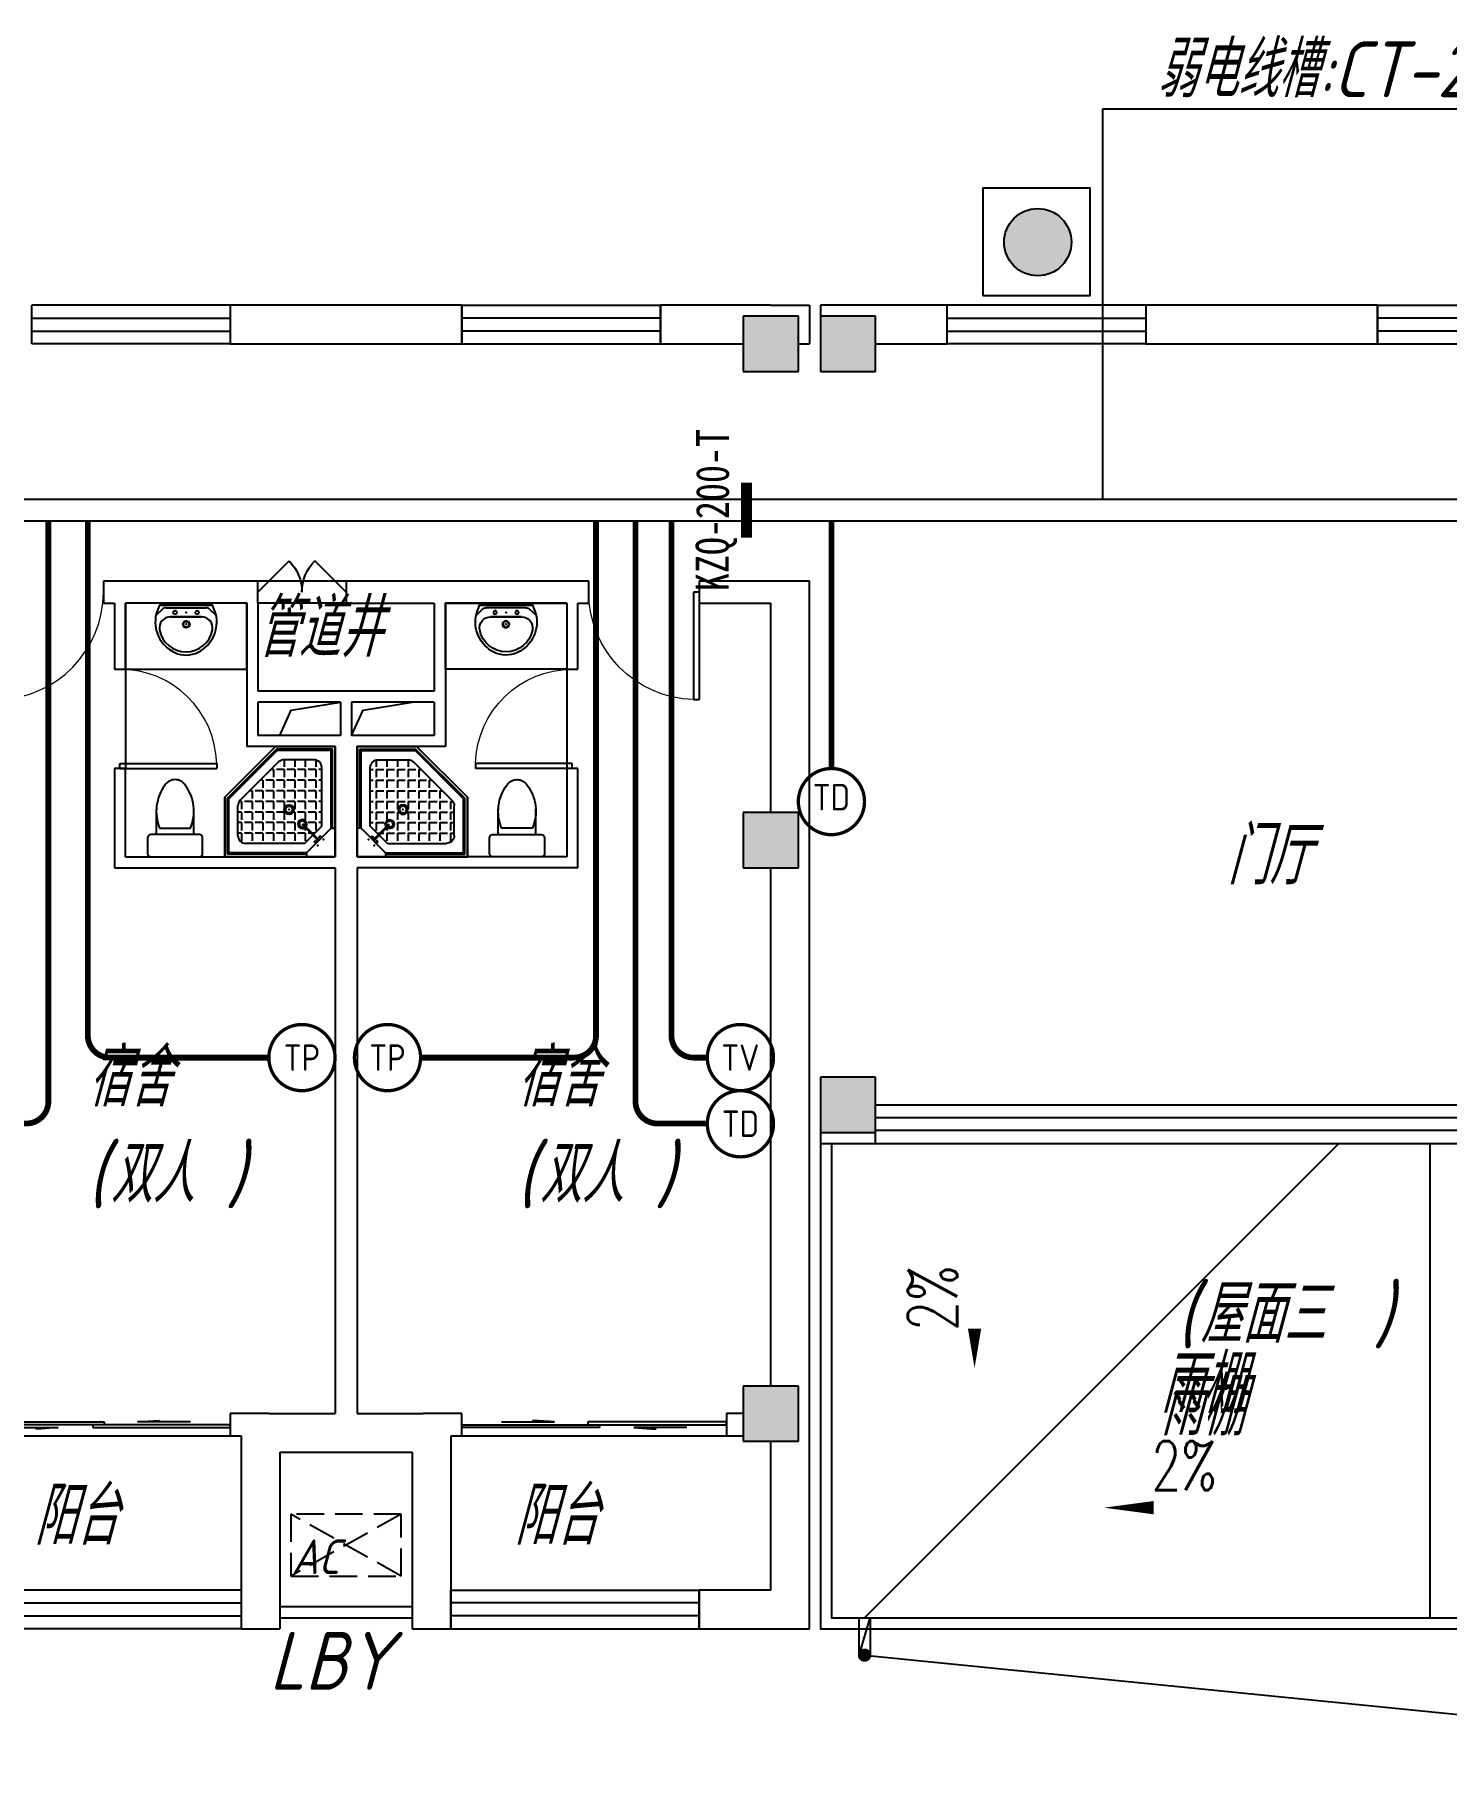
# Model space of a CAD drawing. Extents: x 0 to 2972856, y -1269770 to 0.
# Drawn here: x 2716331 to 2729132, y -1093333 to -1077700 of the extents above; entities that cross this region are included whole.
import ezdxf
from ezdxf.enums import TextEntityAlignment as Align

# ---------------------------------------------------------------- set-up
doc = ezdxf.new("R2010")
doc.units = 0
doc.header["$LTSCALE"] = 1000
doc.header["$PDSIZE"] = 50
doc.linetypes.add('DASH', pattern=[0.35, 0.25, -0.1])
for name, color, linetype in [('1-建筑底图', 8, 'Continuous'), ('CABLETRAY_DIM', 3, 'Continuous'), ('CABLETRAY_PDS', 4, 'Continuous'), ('EQUIP-通讯', 3, 'Continuous'), ('PUB_TEXT', 7, 'Continuous'), ('WIRE-综合布线', 4, 'Continuous'), ('抗震支吊架', 2, 'Continuous'), ('洁具', 251, 'Continuous'), ('空调外机', 251, 'Continuous'), ('防火分区', 255, 'Continuous')]:
    doc.layers.add(name, color=color, linetype=linetype)
doc.styles.add('_TCH_DIM', font='SIMPLEX', dxfattribs={"bigfont": 'GBCBIG'})
doc.styles.add('_TEL_ATTDEF', font='GBENOR', dxfattribs={"width": 0.8, "height": 3, "bigfont": 'GBCBIG'})
doc.styles.add('_TEL_DIM', font='SIMPLEX', dxfattribs={"width": 0.8, "height": 3.5, "bigfont": 'HZTXT'})
doc.styles.add('kzcad', font='', dxfattribs={"width": 0.8})
doc.styles.get("Standard").update_dxf_attribs({"font": 'gbeitc.shx', "bigfont": 'gbcbig.shx'})
doc.styles.get('kzcad').set_extended_font_data('SimSun')
doc.linetypes.add('JIEDI', pattern='A,1.25,-0.25,0.25,-0.25,0.625,["/",Standard,S=0.6,R=0,X=0,Y=-0.3],0.625,-0.25,0.25,-0.25', length=4)

# ---------------------------------------------------------------- blocks, each defined once
blk = doc.blocks.new('$equip$00003204')
at = {"const_width": 0.05}
blk.add_lwpolyline([(0, 0.5, -1), (0, -0.5, -1), (0, 0.5, 0.02188399138537169)], format="xyb", dxfattribs=at)
blk.add_circle((0, 0), 0.5)
for p in [(0, 0.5), (-0.5, 0), (0.5, 0), (0, -0.5)]:
    blk.add_point(p)
at = {"color": 7, "style": '_TEL_ATTDEF'}
blk.add_attdef('$TEXT$', text='', height=0.4, dxfattribs=at).set_placement((0, 0), align=Align.MIDDLE_CENTER)
at = {"color": 7, "style": '_TEL_DIM', "flags": 1}
for tag in ['REMARK', 'A']:
    blk.add_attdef(tag, text='', height=2e-05, dxfattribs=at).set_placement((0, 0), align=Align.MIDDLE_CENTER)
blk = doc.blocks.new('$equip$00003208')
at = {"const_width": 0.05}
blk.add_lwpolyline([(0, 0.5, -1), (0, -0.5, -1), (0, 0.5, 0.02188399138537169)], format="xyb", dxfattribs=at)
blk.add_circle((0, 0), 0.5)
for p in [(0, 0.5), (-0.5, 0), (0.5, 0), (0, -0.5)]:
    blk.add_point(p)
at = {"color": 7, "style": '_TEL_ATTDEF'}
blk.add_attdef('$TEXT$', text='', height=0.4, dxfattribs=at).set_placement((-7.275957614183426e-12, 0), align=Align.MIDDLE_CENTER)
at = {"color": 7, "style": '_TEL_DIM', "flags": 1}
for tag in ['REMARK', 'A']:
    blk.add_attdef(tag, text='', height=2e-05, dxfattribs=at).set_placement((0, 0), align=Align.MIDDLE_CENTER)
blk = doc.blocks.new('$equip$00003209')
at = {"const_width": 0.05}
blk.add_lwpolyline([(0, 0.5, -1), (0, -0.5, -1), (0, 0.5, 0.02188399138537169)], format="xyb", dxfattribs=at)
blk.add_circle((0, 0), 0.5)
for p in [(0, 0.5), (-0.5, 0), (0.5, 0), (0, -0.5)]:
    blk.add_point(p)
at = {"color": 7, "style": '_TEL_ATTDEF'}
blk.add_attdef('$TEXT$', text='', height=0.4, dxfattribs=at).set_placement((0, 0), align=Align.MIDDLE_CENTER)
at = {"color": 7, "style": '_TEL_DIM', "flags": 1}
for tag in ['REMARK', 'A']:
    blk.add_attdef(tag, text='', height=2e-05, dxfattribs=at).set_placement((0, 0), align=Align.MIDDLE_CENTER)
blk = doc.blocks.new('A$C2CDD3BEF')
at = {"layer": '防火分区'}
h = blk.add_hatch(color=6, dxfattribs=at)
h.dxf.hatch_style = 1
edge = h.paths.add_edge_path()
edge.add_arc((460.1206844476983, 446.4438558759866), 282.1863435544074, 0, 360)
at = {"layer": '防火分区', "color": 6}
blk.add_lwpolyline([(-0.002592452801764011, -0.004028869676403701), (899.9974075471982, -0.004028869676403701), (899.9974075471982, 899.9959711303236), (-0.002592452801764011, 899.9959711303236)], close=True, dxfattribs=at)
blk.add_circle((460.1206844476983, 446.4438558759866), 282.1863435544074, dxfattribs=at)
blk = doc.blocks.new('1F平面-CAD导入_dwg_Drawing4_t3_dwg_$plan$00001613-474159-1F-927810-1F')
at = {"layer": '洁具'}
for p, q in [((-200, 169.7498989044689), (-430.3977986313403, 169.7498989044689)), ((-30, 250), (-170, 250)), ((-260.3977986313403, -139.7498989044689), (-260.3977986313403, 139.7498989044689)), ((-200, -169.7498989044689), (-200, -220)), ((-170, -250), (-30, -250))]:
    blk.add_line(p, q, dxfattribs=at)
for points in [[(-200, 220), (-200, 169.7498989044689), (-200, -169.7498989044689), (-430.3977986313403, -169.7498989044689)], [(0, -220), (0, 220)]]:
    blk.add_lwpolyline(points, dxfattribs=at)
for centre, radius, start, end in [((-412.8433152032085, -227.3882324695587), 397.5299272150928, 67.4504753387251, 126.63814488807), ((-170, 220), 30.000000000029, 90, 180), ((-30, 220), 29.99999999997097, 0, 90), ((-589.5585712348111, 0), 109.7823411183084, 123.4508578140058, 236.5491421859942), ((-412.8433152032085, 227.3882324695587), 397.5299272150999, 233.3618551119301, 292.5495246612749), ((-170, -220), 30.00000000002914, 180, 270), ((-30, -220), 29.99999999999999, 270, 0)]:
    blk.add_arc(centre, radius, start, end, dxfattribs=at)
blk = doc.blocks.new('$lvtry$00000169')
at = {"color": 0}
for p, q in [((258.943725152305, -36), (258.943725152305, 0)), ((258.943725152305, -36), (36, -258.943725152305)), ((276.0808101421535, -120), (120, -276.0808101421535)), ((143.9299559836727, -151.0137691686323), (290.680891972941, -298.0767691774454)), ((151.0010237955357, -143.9427013567692), (297.7519597848077, -291.0057013655787)), ((258.943725152305, -24), (976, -24)), ((258.943725152305, -36), (964, -36)), ((269.6110603107809, -212.6678077858815), (269.6110603107809, -142.6678077858815)), ((276.0808101421535, -120), (808, -120)), ((365.8610603107809, -212.6678077858815), (365.8610603107809, -142.6678077858815)), ((462.1110603107809, -212.6678077858815), (462.1110603107809, -142.6678077858815)), ((558.3610603107809, -212.6678077858815), (558.3610603107809, -142.6678077858815)), ((654.6110603107809, -212.6678077858815), (654.6110603107809, -142.6678077858815)), ((750.8610603107809, -212.6678077858815), (750.8610603107809, -142.6678077858815)), ((847.1110603107809, -212.6678077858815), (847.1110603107809, -142.6678077858815)), ((964, -36), (976, -24)), ((964, -36), (964, -525.0883117545782)), ((976, -24), (976, -530.0588745030545)), ((36, -258.943725152305), (0, -258.943725152305)), ((24, -258.943725152305), (24, -976)), ((36, -258.943725152305), (36, -964)), ((120, -276.0808101421535), (120, -808)), ((120, -308.9178077858815), (147.1110603107809, -308.9178077858815)), ((173.3610603107809, -308.9178077858815), (173.3610603107809, -238.9178077858815)), ((173.3610603107809, -308.9178077858815), (243.3610603107809, -308.9178077858815)), ((183.413002356272, -212.6678077858815), (205.4531662680893, -212.6678077858815)), ((219.5802972622187, -212.6678077858815), (243.3610603107809, -212.6678077858815)), ((269.6110603107809, -212.6678077858815), (339.6110603107809, -212.6678077858815)), ((269.6110603107809, -262.8049606227796), (269.6110603107809, -238.9178077858815)), ((334.3109666164455, -308.9178077858815), (339.6110603107809, -308.9178077858815)), ((365.8610603107809, -212.6678077858815), (435.8610603107809, -212.6678077858815)), ((365.8610603107809, -308.9178077858815), (365.8610603107809, -238.9178077858815)), ((365.8610603107809, -308.9178077858815), (435.8610603107809, -308.9178077858815)), ((462.1110603107809, -212.6678077858815), (532.1110603107809, -212.6678077858815)), ((462.1110603107809, -308.9178077858815), (462.1110603107809, -238.9178077858815)), ((462.1110603107809, -308.9178077858815), (532.1110603107809, -308.9178077858815)), ((558.3610603107809, -212.6678077858815), (628.3610603107809, -212.6678077858815)), ((558.3610603107809, -308.9178077858815), (558.3610603107809, -238.9178077858815)), ((558.3610603107809, -308.9178077858815), (628.3610603107809, -308.9178077858815)), ((654.6110603107809, -212.6678077858815), (724.6110603107809, -212.6678077858815)), ((654.6110603107809, -308.9178077858815), (654.6110603107809, -238.9178077858815)), ((654.6110603107809, -308.9178077858815), (724.6110603107809, -308.9178077858815)), ((750.8610603107809, -212.6678077858815), (820.8610603107809, -212.6678077858815)), ((750.8610603107809, -308.9178077858815), (750.8610603107809, -238.9178077858815)), ((750.8610603107809, -308.9178077858815), (820.8610603107809, -308.9178077858815)), ((847.1110603107809, -212.6678077858815), (880, -212.6678077858815)), ((847.1110603107809, -308.9178077858815), (847.1110603107809, -238.9178077858815)), ((847.1110603107809, -308.9178077858815), (880, -308.9178077858815)), ((880, -192), (880, -460.4709960243781)), ((120, -405.1678077858815), (147.1110603107809, -405.1678077858815)), ((173.3610603107809, -405.1678077858815), (173.3610603107809, -335.1678077858815)), ((173.3610603107809, -405.1678077858815), (243.3610603107809, -405.1678077858815)), ((173.3610603107809, -501.4178077858815), (173.3610603107809, -431.4178077858815)), ((269.6110603107809, -405.1678077858815), (269.6110603107809, -335.1678077858815)), ((269.6110603107809, -405.1678077858815), (339.6110603107809, -405.1678077858815)), ((269.6110603107809, -501.4178077858815), (269.6110603107809, -431.4178077858815)), ((365.8610603107809, -405.1678077858815), (365.8610603107809, -335.1678077858815)), ((365.8610603107809, -405.1678077858815), (378.5531732380041, -405.1678077858815)), ((365.8610603107809, -501.4178077858815), (365.8610603107809, -431.4178077858815)), ((462.1110603107809, -405.1678077858815), (462.1110603107809, -335.1678077858815)), ((462.1110603107809, -405.1678077858815), (532.1110603107809, -405.1678077858815)), ((462.1110603107809, -501.4178077858815), (462.1110603107809, -431.4178077858815)), ((558.3610603107809, -405.1678077858815), (558.3610603107809, -335.1678077858815)), ((558.3610603107809, -405.1678077858815), (628.3610603107809, -405.1678077858815)), ((558.3610603107809, -501.4178077858815), (558.3610603107809, -431.4178077858815)), ((654.6110603107809, -405.1678077858815), (654.6110603107809, -335.1678077858815)), ((654.6110603107809, -405.1678077858815), (724.6110603107809, -405.1678077858815)), ((654.6110603107809, -501.4178077858815), (654.6110603107809, -431.4178077858815)), ((750.8610603107809, -405.1678077858815), (750.8610603107809, -335.1678077858815)), ((750.8610603107809, -405.1678077858815), (820.8610603107809, -405.1678077858815)), ((750.8610603107809, -501.4178077858815), (750.8610603107809, -431.4178077858815)), ((847.1110603107809, -405.1678077858815), (847.1110603107809, -335.1678077858815)), ((847.1110603107809, -405.1678077858815), (880, -405.1678077858815)), ((847.1110603107809, -501.4178077858815), (847.1110603107809, -431.4178077858815)), ((120, -501.4178077858815), (147.1110603107809, -501.4178077858815)), ((120, -597.6678077858815), (147.1110603107809, -597.6678077858815)), ((173.3610603107809, -501.4178077858815), (243.3610603107809, -501.4178077858815)), ((173.3610603107809, -597.6678077858815), (173.3610603107809, -527.6678077858815)), ((173.3610603107809, -597.6678077858815), (243.3610603107809, -597.6678077858815)), ((173.3610603107809, -693.9178077858815), (173.3610603107809, -623.9178077858815)), ((269.6110603107809, -501.4178077858815), (339.6110603107809, -501.4178077858815)), ((269.6110603107809, -597.6678077858815), (269.6110603107809, -527.6678077858815)), ((269.6110603107809, -597.6678077858815), (339.6110603107809, -597.6678077858815)), ((269.6110603107809, -693.9178077858815), (269.6110603107809, -623.9178077858815)), ((365.8610603107809, -501.4178077858815), (435.8610603107809, -501.4178077858815)), ((365.8610603107809, -597.6678077858815), (365.8610603107809, -527.6678077858815)), ((365.8610603107809, -597.6678077858815), (435.8610603107809, -597.6678077858815)), ((365.8610603107809, -693.9178077858815), (365.8610603107809, -623.9178077858815)), ((462.1110603107809, -501.4178077858815), (532.1110603107809, -501.4178077858815)), ((462.1110603107809, -597.6678077858815), (462.1110603107809, -527.6678077858815)), ((462.1110603107809, -597.6678077858815), (532.1110603107809, -597.6678077858815)), ((462.1110603107809, -693.9178077858815), (462.1110603107809, -623.9178077858815)), ((858.9116882454255, -511.3826842698036), (511.3826842698036, -858.9116882454255)), ((964, -525.0883117545782), (525.08831175456, -964)), ((976, -530.0588745030545), (530.05887450304, -976)), ((558.3610603107809, -501.4178077858815), (628.3610603107809, -501.4178077858815)), ((558.3610603107809, -597.6678077858815), (558.3610603107809, -527.6678077858815)), ((558.3610603107809, -597.6678077858815), (628.3610603107809, -597.6678077858815)), ((558.3610603107809, -693.9178077858815), (558.3610603107809, -623.9178077858815)), ((654.6110603107809, -501.4178077858815), (724.6110603107809, -501.4178077858815)), ((654.6110603107809, -597.6678077858815), (654.6110603107809, -527.6678077858815)), ((654.6110603107809, -597.6678077858815), (724.6110603107809, -597.6678077858815)), ((654.6110603107809, -693.9178077858815), (654.6110603107809, -623.9178077858815)), ((750.8610603107809, -501.4178077858815), (820.8610603107809, -501.4178077858815)), ((750.8610603107809, -597.6678077858815), (750.8610603107809, -527.6678077858815)), ((750.8610603107809, -597.6678077858815), (772.6265647293476, -597.6678077858815)), ((847.1110603107809, -501.4178077858815), (867.2229567529939, -501.4178077858815)), ((964, -525.0883117545782), (976, -530.0588745030545)), ((120, -693.9178077858815), (147.1110603107809, -693.9178077858815)), ((173.3610603107809, -693.9178077858815), (243.3610603107809, -693.9178077858815)), ((173.3610603107809, -790.1678077858815), (173.3610603107809, -720.1678077858815)), ((269.6110603107809, -693.9178077858815), (339.6110603107809, -693.9178077858815)), ((269.6110603107809, -790.1678077858815), (269.6110603107809, -720.1678077858815)), ((365.8610603107809, -693.9178077858815), (435.8610603107809, -693.9178077858815)), ((365.8610603107809, -790.1678077858815), (365.8610603107809, -720.1678077858815)), ((462.1110603107809, -693.9178077858815), (532.1110603107809, -693.9178077858815)), ((462.1110603107809, -790.1678077858815), (462.1110603107809, -720.1678077858815)), ((558.3610603107809, -693.9178077858815), (628.3610603107809, -693.9178077858815)), ((558.3610603107809, -790.1678077858815), (558.3610603107809, -720.1678077858815)), ((654.6110603107809, -693.9178077858815), (676.3765647293476, -693.9178077858815)), ((120, -790.1678077858815), (147.1110603107809, -790.1678077858815)), ((173.3610603107809, -790.1678077858815), (243.3610603107809, -790.1678077858815)), ((173.3610603107809, -877.5455960306717), (173.3610603107809, -816.4178077858815)), ((192, -880), (460.4709960243781, -880)), ((269.6110603107809, -790.1678077858815), (339.6110603107809, -790.1678077858815)), ((269.6110603107809, -880), (269.6110603107809, -816.4178077858815)), ((365.8610603107809, -790.1678077858815), (435.8610603107809, -790.1678077858815)), ((365.8610603107809, -880), (365.8610603107809, -816.4178077858815)), ((462.1110603107809, -790.1678077858815), (532.1110603107809, -790.1678077858815)), ((462.1110603107809, -879.9813183342485), (462.1110603107809, -816.4178077858815)), ((558.3610603107809, -790.1678077858815), (580.1265647293476, -790.1678077858815)), ((36, -964), (24, -976)), ((24, -976), (530.05887450304, -976)), ((36, -964), (525.08831175456, -964)), ((525.08831175456, -964), (530.05887450304, -976))]:
    blk.add_line(p, q, dxfattribs=at)
blk.add_lwpolyline([(0, 0), (0, -1000), (540, -1000), (1000, -540), (1000, 0)], close=True)
for points in [[(0, 0), (0, -1000)], [(0, 0), (1000, 0)], [(1000, 0), (1000, -540)], [(189.6529500909164, -136.0684456004565), (177.8579725960262, -147.8634230953467), (162.4691373264941, -132.4745878258145), (174.2641148213843, -120.6796103309207)], [(136.0684456004528, -189.6529500909201), (147.8634230953467, -177.8579725960262), (132.4745878258109, -162.4691373264941), (120.6796103309207, -174.2641148213843)], [(1000, -540), (540, -1000)], [(0, -1000), (540, -1000)]]:
    blk.add_lwpolyline(points, close=True, dxfattribs=at)
for radius in [43.84951374613301, 31.11306180256101]:
    blk.add_circle((416.244660796714, -427.5761013707088), radius, dxfattribs=at)
for centre, radius, start, end in [((808, -192), 72, 0, 90), ((295.9570430355234, -295.7264370925695), 40.55903986559133, 142.5829574405485, 128.4197397777519), ((295.9570430355234, -295.7264370925695), 28.55903986559133, 145.828006644134, 125.6598561436624), ((808, -460.4709960243781), 72, 315.0000000001474, 0), ((192, -808), 72, 180, 270), ((460.4709960243781, -808), 72, 270, 315.0000000001474)]:
    blk.add_arc(centre, radius, start, end, dxfattribs=at)
for p in [(103.2280733190128, -155.7691361928592, -1e-08), (156.0885364131245, -102.2317787812353, -1e-08), (415.8463379825407, -428.052736976184, -1e-08)]:
    blk.add_point(p, dxfattribs=at)
blk = doc.blocks.new('$lvtry$00000178')
at = {"color": 0}
for p, q in [((-238.3985590309458, 0), (238.3985590309458, 0)), ((-214.0595566216216, -36.07509627408581), (-272.1098716864217, -90.5516767674635)), ((-179.8443164544587, -22.534900720937), (180.1220736160903, -22.534900720937)), ((-141.6736869734596, -105.2484920095885), (140.2220974061056, -105.2484920095885)), ((140.2220974061056, -105.2484920095885), (-141.6736869734596, -105.2484920095885)), ((215.7474373597797, -37.45166457987943), (268.2971053142901, -90.81336211434063))]:
    blk.add_line(p, q, dxfattribs=at)
blk.add_lwpolyline([(-103.6050409636591, -429.6879128499641, 0.2246982691866223), (110.4031761456354, -425.4480832598856, 0.3480458834200146), (268.9059223142503, -78.53824303664624), (239.4540811754996, 0), (-241.2849082408356, 0), (-270.7367493795609, -78.53824303661713, 0.3568438061518303)], format="xyb", close=True, dxfattribs=at)
for centre, radius in [((-100, -65), 16.33989834185803), ((1.439075864182087, -172.4645476755322), 31.60961419936899), ((100, -65), 16.33989834185803)]:
    blk.add_circle(centre, radius, dxfattribs=at)
at = {"color": 0, "lineweight": 13}
blk.add_circle((1.439075864182087, -172.4645476755322), 22.97515901426823, dxfattribs=at)
at = {"color": 0}
for centre, radius, start, end in [((-141.6736869734596, -205.2484920095885), 100, 90, 190.560233084289), ((-179.8443164544587, -72.534900720937), 50, 90, 133.180958371849), ((140.2220974061056, -205.2484920095885), 100, 349.439766915711, 90), ((180.1220736160903, -72.534900720937), 50, 44.56071800279102, 90), ((-0.7257947836769745, -178.9720508367973), 243.3762869984034, 190.560233084289, 349.439766915711)]:
    blk.add_arc(centre, radius, start, end, dxfattribs=at)
for p in [(0, -65), (1.439075864182087, -172.4645476755322)]:
    blk.add_point(p, dxfattribs=at)
blk = doc.blocks.new('A$C70365C93')
at = {"layer": '洁具'}
blk.add_lwpolyline([(-1899.999999997206, 2299.999999994994), (-1899.999999997206, 1699.999999994994), (-800.0000000055879, 1699.999999984779), (-800.0000000055879, 2299.999999994994)], close=True, dxfattribs=at)
blk.add_blockref('$lvtry$00000178', (-1350.000000001397, 2280.000000000058), dxfattribs=at)
at = {"layer": '洁具', "rotation": 180}
blk.add_blockref('$lvtry$00000169', (0, 0), dxfattribs=at)
at = {"layer": '洁具', "extrusion": (0, 0, -1), "xscale": -1, "zscale": -1, "rotation": 90}
blk.add_blockref('1F平面-CAD导入_dwg_Drawing4_t3_dwg_$plan$00001613-474159-1F-927810-1F', (1449.999999997439, 1.775333657860756e-09), dxfattribs=at)
blk = doc.blocks.new('A$Cf5a72a1b')
at = {"layer": '空调外机', "linetype": 'DASH'}
for p, q in [((999.9996109353378, 562.501242811617), (-0.0003890646621584892, 0.001242811616975814)), ((999.9996109353378, 0.001242811616975814), (-0.0003890646621584892, 562.501242811617))]:
    blk.add_line(p, q, dxfattribs=at)
blk.add_lwpolyline([(999.9996109353378, 562.501242811617), (-0.0003890646621584892, 562.501242811617), (-0.0003890646621584892, 0.001242811616975814), (999.9996109353378, 0.001242811616975814)], close=True, dxfattribs=at)
at = {"layer": 'PUB_TEXT'}
blk.add_text('AC', height=315, dxfattribs=at).set_placement((4.876693670870736, 18.24616538471309))
blk = doc.blocks.new('$WINLIB2D$00000001')
at = {"color": 0}
for points in [[(-0.4999999999999964, 0.5000000000000142), (-0.4999999999999964, -0.4999999999999858)], [(-0.4999999999999964, 0.5000000000000142), (0.5000000000000036, 0.5000000000000142)], [(0.5000000000000036, -0.4999999999999858), (0.5000000000000036, 0.5000000000000142)], [(0.5000000000000036, 0.1666666666666714), (-0.4999999999999964, 0.1666666666666714)], [(0.5000000000000036, -0.1666666666666572), (-0.4999999999999964, -0.1666666666666572)], [(-0.4999999999999964, -0.4999999999999858), (0.5000000000000036, -0.4999999999999858)]]:
    blk.add_lwpolyline(points, dxfattribs=at)
blk = doc.blocks.new('$DorLib2D$00000131')
at = {"color": 0, "linetype": 'Continuous'}
for p, q in [((0.1499999999996362, 0.125), (0.231949047280068, 0.1972603196398666)), ((0.231949047280068, 0.1972603196398666), (0.231949047280068, 0.125)), ((-0.5, 0.125), (-0.5, 0)), ((0.01924398772280256, 0.125), (-0.5, 0.125)), ((0.01924398772280256, 0), (0.01924398772280256, 0.125)), ((0.3500000000003638, 0.125), (0.1499999999996362, 0.125)), ((-0.5, 0), (0.01924398772280256, 0)), ((-0.02399022376448556, 0), (0.5, 0)), ((-0.02399022376448556, -0.125), (-0.02399022376448556, 0)), ((0.5, 0), (0.5, -0.125)), ((-0.3500000000003638, -0.125), (-0.1499999999996362, -0.125)), ((-0.231949047280068, -0.1972603196398666), (-0.231949047280068, -0.125)), ((-0.1499999999996362, -0.125), (-0.231949047280068, -0.1972603196398666)), ((0.5, -0.125), (-0.02399022376448556, -0.125))]:
    blk.add_line(p, q, dxfattribs=at)
blk = doc.blocks.new('$DorLib2D$00000116')
at = {"color": 0}
for p, q in [((-0.4999999999999929, 7.105427357601002e-15), (-0.146446609406766, 0.353553390593234)), ((0.5000000000000071, 7.105427357601002e-15), (0.1464466094067731, 0.353553390593234))]:
    blk.add_line(p, q, dxfattribs=at)
for centre, radius, start, end in [((-0.4999999999984652, 4.831690603168681e-13), 0.4999999999984674, 0, 45), ((0.4999999999977511, 9.059419880941277e-13), 0.4999999999976598, 135, 180)]:
    blk.add_arc(centre, radius, start, end, dxfattribs=at)
blk = doc.blocks.new('$DorLib2D$00000001')
for p, q in [((0.45, 0.9750000000000001), (0.5000000000000002, 0.9750000000000001)), ((0.45, 0), (0.45, 0.9750000000000001)), ((0.5, 0), (0.5, 0.9750000000000001)), ((0.5, 0), (0.45, 0))]:
    blk.add_line(p, q)
at = {"lineweight": 13}
blk.add_arc((0.475, 0), 0.975, 91.4692835813538, 180, dxfattribs=at)
blk = doc.blocks.new('1-二层建筑底图')
at = {"layer": '1-建筑底图'}
for points in [[(47300, 9200.000000000116), (47800, 9200.000000000116), (47800, 9700.000000000116), (47300, 9700.000000000116)], [(47999.99999999814, 9200.000000000116), (48499.99999999814, 9200.000000000116), (48499.99999999814, 9700.000000000116), (47999.99999999814, 9700.000000000116)], [(47300, 4700.000000004889), (47800, 4700.000000004889), (47800, 5200.000000004889), (47300, 5200.000000004889)], [(47999.99999999814, 2300.000000005472), (48499.99999999814, 2300.000000005472), (48499.99999999814, 2800.000000005472), (47999.99999999814, 2800.000000005472)], [(47300, -500), (47800, -500), (47800, 0), (47300, 0)]]:
    blk.add_hatch(color=256, dxfattribs=at).paths.add_polyline_path(points)
for p, q in [((44750.00000000652, 9799.999999994412), (42649.99999998463, 9799.999999994412)), ((42649.99999998463, 9799.999999994412), (42649.99999998463, 9449.999999990454)), ((44750.00000000652, 9449.999999990454), (44750.00000000652, 9799.999999994412)), ((47550, 9799.999999991851), (46550.00000000652, 9799.999999994412)), ((46550.00000000652, 9799.999999994412), (46550.00000000652, 9449.999999990454)), ((47800, 9700.000000000116), (47300, 9700.000000000116)), ((47300, 9700.000000000116), (47300, 9200.000000000116)), ((47550, 9799.999999991851), (47899.99999999814, 9799.999999991851)), ((47800, 9200.000000000116), (47800, 9700.000000000116)), ((47899.99999999814, 9799.999999991851), (47899.99999999814, 9449.999999991851)), ((49149.99999998463, 9799.999999990687), (47999.99999999814, 9799.999999991851)), ((47999.99999999814, 9799.999999991851), (48000.00000002841, 9699.999999999069)), ((48499.99999999814, 9700.000000000116), (47999.99999999814, 9700.000000000116)), ((47999.99999999814, 9700.000000000116), (47999.99999999814, 9200.000000000116)), ((48499.99999999814, 9200.000000000116), (48499.99999999814, 9700.000000000116)), ((49149.99999998463, 9449.999999990687), (49149.99999998463, 9799.999999990687)), ((53049.99999996321, 9799.999999990687), (50949.99999998463, 9799.999999990687)), ((50949.99999998463, 9799.999999990687), (50949.99999998463, 9449.999999990687)), ((53049.99999996321, 9449.999999990687), (53049.99999996321, 9799.999999990687)), ((42649.99999998463, 9449.999999990454), (44750.00000000652, 9449.999999990454)), ((46550.00000000652, 9449.999999990454), (47300.00000005448, 9449.999999981723)), ((47800.00000005448, 9449.99999995483), (47899.99999999814, 9449.999999991851)), ((48499.99999999348, 9449.999999997555), (49149.99999998463, 9449.999999990687)), ((50949.99999998463, 9449.999999990687), (53049.99999996321, 9449.999999990687)), ((47300, 9200.000000000116), (47800, 9200.000000000116)), ((47999.99999999814, 9200.000000000116), (48499.99999999814, 9200.000000000116)), ((41600.00000001164, 7300), (41500.00000000093, 7299.999999991385)), ((41500.00000000093, 7299.999999991385), (41500.00000000093, 7100.000000006752)), ((42800.00000002515, 7300.000000008382), (41600.00000002515, 7300.000000019558)), ((42899.99999998743, 7300.00000000163), (42800.00000002515, 7300.000000008382)), ((43699.99999998277, 7300), (42899.99999998277, 7300.000000007451)), ((42900.00000000186, 7100.00000000163), (42899.99999998743, 7300.00000000163)), ((44600.00000002515, 7299.999999991618), (43699.99999998743, 7299.999999994179)), ((43699.99999998743, 7299.999999994179), (43699.99999998556, 7099.999999990338)), ((45800.00000001397, 7299.999999980442), (44600.00000002515, 7299.999999991618)), ((45899.99999996321, 7300.000000004889), (45800.00000000047, 7299.999999999884)), ((45899.99999996321, 7099.999999996042), (45899.99999996321, 7300.000000004889)), ((47900.00000000326, 7300.000000001164), (46900.0000000014, 7300.000000005588)), ((46900.0000000014, 7300.000000005588), (46900.0000000014, 7099.999999996042)), ((47900.00000000047, 4950.000000000931), (47900.00000000326, 7300.000000001164)), ((41500.00000000093, 7100.000000006752), (41600.00000002002, 7100.000000008731)), ((41600.00000002002, 7100.000000008731), (41600.0000000163, 6499.999999954482)), ((42800.00000000326, 7100.000000019558), (41700.00000001956, 7100.000000029802)), ((41700.00000000885, 6499.99999995355), (41700.00000001956, 7100.000000029802)), ((42800.00000000326, 7100.000000019558), (42800.00000001537, 6300.000000008382)), ((43699.99999998091, 7100), (42899.99999998091, 7100.000000007451)), ((42900.00000000186, 7100.00000000163), (42899.99999999395, 6300.000000030268)), ((43699.99999998556, 7099.999999990338), (44500.00000001909, 7099.999999986729)), ((44500.00000001909, 7099.999999986729), (44500.00000001164, 6299.999999992084)), ((45700.00000000466, 7099.999999989988), (44600.00000005215, 7100.000000000233)), ((44600.00000005215, 7100.000000000233), (44600.00000001537, 6299.999999991618)), ((45700.00000000466, 7099.999999989988), (45699.99999999907, 6499.999999992549)), ((45800.00000000512, 6499.999999991618), (45800.00000000419, 7100.000000001164)), ((45800.00000000419, 7100.000000001164), (45899.99999996321, 7099.999999996042)), ((46900.0000000014, 7099.999999996042), (47550.00000000326, 7100.000000001164)), ((47550.0000000014, 5200.00000006007), (47550.00000000326, 7100.000000001164)), ((41600.0000000163, 6499.999999954482), (41700.00000000885, 6499.99999995355)), ((41700.0000000177, 6500.000000011642), (41700.00000000931, 5600.000000011642)), ((45700.00000000652, 6499.999999974389), (45699.99999999814, 5599.999999974389)), ((45699.99999999907, 6499.999999992549), (45800.00000000512, 6499.999999991618)), ((42800.00000001537, 6300.000000008382), (42800.0000000447, 5800.000000002561)), ((43700.00000002561, 6300), (42899.99999999395, 6300.000000030268)), ((44500.00000001164, 6299.999999992084), (43700.00000002561, 6300)), ((44600.00000001537, 6299.999999991618), (44599.99999996834, 5799.999999985797)), ((43650.00000005774, 6200.000000024447), (42900.00000004796, 6200.000000031432)), ((42900.00000004796, 6200.000000031432), (42900.00000004517, 5900.00000000163)), ((43650.00000005774, 6200.000000024447), (43650.00000004796, 5899.999999994645)), ((44499.99999997159, 6199.999999991036), (43750.00000005728, 6199.999999997905)), ((43750.00000005728, 6199.999999997905), (43750.00000004796, 5899.999999993714)), ((44499.99999997159, 6199.999999991036), (44499.9999999688, 5899.999999986729)), ((43600.00000001956, 5799.999999995111), (42800.0000000447, 5800.000000002561)), ((43650.00000004796, 5899.999999994645), (42900.00000004517, 5900.00000000163)), ((43600.00000001956, 5799.999999995111), (43600.00000000978, 4800.000000004889)), ((44499.9999999688, 5899.999999986729), (43750.00000004796, 5899.999999993714)), ((43800.00000001816, 5799.999999993248), (43800.00000000885, 4800.000000003027)), ((44599.99999996834, 5799.999999985797), (43800.00000001816, 5799.999999993248)), ((41700, 5600.000000029802), (41600.00000000792, 5600.000000030734)), ((41600.00000000792, 5600.000000030734), (41599.99999999767, 4700.000000023516)), ((41699.99999999814, 4800.000000022585), (41700, 5600.000000029802)), ((45799.99999999674, 5599.999999991618), (45699.99999999022, 5599.999999992549)), ((45699.99999999022, 5599.999999992549), (45699.99999998324, 4799.999999985332)), ((45799.99999998184, 4699.9999999844), (45799.99999999674, 5599.999999991618)), ((47800, 5200.000000004889), (47300, 5200.000000004889)), ((47300, 5200.000000004889), (47300, 4700.000000004889)), ((47800, 4700.000000004889), (47800, 5200.000000004889)), ((47900, -399.9999999993015), (47900.00000000047, 4950.000000000931)), ((41599.99999999767, 4700.000000023516), (43600.00000000047, 4700.000000004889)), ((41699.99999999814, 4800.000000022585), (43600.00000000978, 4800.000000004889)), ((43600.00000000047, 4700.000000004889), (43600.00000000047, -250.0000000216532)), ((45699.99999998324, 4799.999999985332), (43800.00000000885, 4800.000000003027)), ((45799.99999998184, 4699.9999999844), (43800.00000000047, 4700.000000003027)), ((43800.00000000047, 4700.000000003027), (43800.00000000047, -249.9999999889405)), ((47300, 4700.000000004889), (47800, 4700.000000004889)), ((47549.9999999986, -9.313225746154785e-10), (47550.00000000233, 4699.999999999069)), ((48499.99999999814, 2800.000000005472), (47999.99999999814, 2800.000000005472)), ((47999.99999999814, 2800.000000005472), (47999.99999999814, 2300.000000005472)), ((48499.99999999814, 2300.000000005472), (48499.99999999814, 2800.000000005472)), ((48000.00000002841, 2299.999999999069), (47999.99999999814, 2199.999999999884)), ((47999.99999999814, 2300.000000005472), (48499.99999999814, 2300.000000005472)), ((47999.99999999814, 2199.999999999884), (48499.99999998463, 2199.999999999767)), ((52699.99999997905, 2199.999999999302), (48400.0000000922, -2099.99999988731)), ((48499.99999998463, 2199.999999999767), (48499.99999996228, 2299.999999999069)), ((47800, 0), (47300, 0)), ((47300, 0), (47300, -500)), ((47800, -500), (47800, 0)), ((43000.0000000014, -249.9999999993015), (42650.0000000014, -249.9999999988358)), ((42650.0000000014, -249.9999999988358), (42650.0000000014, -450.0000000019791)), ((43000.0000000014, -249.9999999993015), (43600.00000000047, -250.0000000216532)), ((43800.00000000047, -249.9999999889405), (44400.0000000014, -249.9999999993015)), ((44750.0000000014, -250.0000000019791), (44400.0000000014, -249.9999999993015)), ((44750.00000000093, -450.0000000032596), (44750.0000000014, -250.0000000019791)), ((47299.99999999348, -249.9999999859137), (47150.00000003912, -250.0000000051223)), ((47150.00000003912, -250.0000000051223), (47150.00000003958, -450.0000000032596)), ((40250.0000000014, -449.9999999993015), (42650.0000000014, -449.9999999993015)), ((42650.0000000014, -450.0000000019791), (42750.0000000014, -450.0000000008149)), ((42750.0000000014, -450.0000000008149), (42750.0000000014, -1849.999999996042)), ((44650.0000000014, -450.0000000034925), (44750.00000000093, -450.0000000032596)), ((44650.0000000014, -450.0000000034925), (44650.0000000014, -1850.000000003958)), ((44750.00000001071, -449.9999999993015), (47150.00000001071, -449.9999999993015)), ((47150.00000003958, -450.0000000032596), (47299.99999999348, -449.9999999841675)), ((47900.0000000014, -2199.999999994878), (47900.00000000047, -399.9999999993015)), ((43100.0000000014, -600.0000000221189), (43700.00000000047, -599.9999999993015)), ((43100.0000000014, -600.0000000221189), (43100.0000000014, -2199.999999995809)), ((43700.00000000047, -599.9999999993015), (44300.0000000014, -599.9999999883585)), ((44300.0000000014, -599.9999999883585), (44300.0000000014, -2199.999999994878)), ((47300, -500), (47800, -500)), ((47550.0000000014, -1850.000000003958), (47549.9999999986, -500.0000000009313)), ((42750.0000000014, -1849.999999996042), (42750.00000000698, -2199.999999990687)), ((44650.00000000652, -2199.99999999092), (44650.00000000652, -1850.000000003027)), ((47550.0000000014, -1850.000000003958), (46899.99999998463, -1850.000000003027)), ((46899.99999998463, -1850.000000003027), (46899.99999998463, -2199.99999999092)), ((42750.00000000698, -2199.999999990687), (43100.0000000014, -2199.999999995809)), ((44300.0000000014, -2199.999999994878), (44650.00000000652, -2199.99999999092)), ((46899.99999998463, -2199.99999999092), (47900.0000000014, -2199.999999994878)), ((48400.00677681388, -2439.999999820022), (57764.49806877878, -3376.990060711745))]:
    blk.add_line(p, q, dxfattribs=at)
for points in [[(43100.00000002561, 5900.000000007101), (43203.5664717732, 6130.250651383656), (43650.00000002002, 6199.999999988824)], [(43749.99999998137, 5900.000000021886), (43853.56647172896, 6130.250651398441), (44299.99999997532, 6200.000000003725)], [(47999.99999999953, 2199.999999999185), (48000.00000009174, -2199.99999988731), (58950.00000004796, -2199.999999882071)], [(48100.00000011688, 2199.999999998952), (48100.0000000922, -2099.99999988731), (58950.00000004796, -2099.999999882071)], [(53525.00000007031, 2199.999999999185), (53525.00000007031, -2099.999999884749)], [(43100.00000000279, -2000.000000002095), (44299.9999999837, -2000.000000002095)], [(43100.00000000326, -2100.000000002095), (44299.99999998417, -2100.000000002095)], [(48350.00677682413, -2440.00103266025), (48350.0018191901, -2200.001032711472), (48349.99975350918, -2100.00103273266), (48449.99975348776, -2099.998967051739), (48450.00677680271, -2439.998966979561), (48350.00677682413, -2440.00103266025), (48449.99975348776, -2099.998967051739)]]:
    blk.add_lwpolyline(points, dxfattribs=at)
for points in [[(49397.50848558312, 1500.924948105589, 0, 0, 0), (49397.50848558499, 69.82464301656, 0, 120, 0), (49397.50848558405, 519.82464301656, 0, 0, 0)], [(52000.92494808417, -1102.491514397436, 0, 0, 0), (50569.82464299491, -1102.491514394642, 0, 120, 0), (51019.82464299491, -1102.491514394642, 0, 0, 0)]]:
    blk.add_lwpolyline(points, format="xyseb", dxfattribs=at)
at = {"layer": '1-建筑底图', "const_width": 60}
blk.add_lwpolyline([(48370.1558318804, -2437.013181012822, 1), (48429.8577217469, -2442.986818627222, 1)], format="xyb", close=True, dxfattribs=at)
at = {"layer": '1-建筑底图'}
for name, p, xscale, yscale, zscale in [('A$C2CDD3BEF', (49473.33682927676, 9890.185569804511), 1.08, 1.08, 1.08), ('$WINLIB2D$00000001', (41749.99999998137, 9624.999999991851), -1800, 350, -1800), ('$WINLIB2D$00000001', (45649.99999998743, 9624.999999991851), 1800, 350, 1800), ('$WINLIB2D$00000001', (50049.99999997159, 9624.999999991851), -1800, 350, -1800), ('$WINLIB2D$00000001', (53949.99999997718, 9624.999999991851), 1800, 350, 1800), ('$DorLib2D$00000001', (46399.99999999767, 7199.999999999884), 1000, -1000, 1000), ('$WINLIB2D$00000001', (51975.00000002095, 2375), 6950.000000046799, -350, 6950.000000046799), ('$DorLib2D$00000131', (41450.0000000014, -349.9999999993015), -2400, -200, -2400), ('$DorLib2D$00000131', (45950.00000001071, -349.9999999993015), 2400, -200, 2400), ('$WINLIB2D$00000001', (41625.00000000419, -2024.999999999302), -2249.999999993481, 350, -2249.999999993481), ('$WINLIB2D$00000001', (45774.99999999721, -2024.999999999302), 2249.999999993481, 350, 2249.999999993481)]:
    blk.add_blockref(name, p, dxfattribs=dict(at, xscale=xscale, yscale=yscale, zscale=zscale))
for name, p, xscale, yscale, zscale, rotation in [('$DorLib2D$00000116', (43299.99999998184, 7200.000000003725), 800, -800, 200, 179.9999999994664), ('$DorLib2D$00000001', (41000.00000001444, 7200), -1000, -1000, -1000, 359.9999999999983), ('$DorLib2D$00000001', (41650.0000000135, 6050.000000012107), 900, 900, 900, 269.9999999994664), ('$DorLib2D$00000001', (45750.00000000233, 6049.999999973923), 900, -900, 900, 269.9999999994664)]:
    blk.add_blockref(name, p, dxfattribs=dict(at, xscale=xscale, yscale=yscale, zscale=zscale, rotation=rotation))
for name, p in [('A$C70365C93', (43600.00000001071, 4800.00000000163)), ('A$Cf5a72a1b', (43200.50408663508, -1723.52071920922))]:
    blk.add_blockref(name, p, dxfattribs=at)
at = {"layer": '1-建筑底图', "xscale": -1, "rotation": 359.9999999999999}
blk.add_blockref('A$C70365C93', (43799.99999999953, 4800.00000000163), dxfattribs=at)
at = {"layer": '1-建筑底图'}
for s, height, p in [('管道井', 524.9999999999993, (42885.26264435612, 6612.996317830286)), ('门厅', 525, (51683.43614383554, 4548.306772908429)), ('宿舍', 525, (41352.44608101016, 2536.19228119019)), ('宿舍', 525, (45242.40919652488, 2536.19228119019)), ('(', 525, (41352.44608101156, 1664.08846086124)), ('双人', 525, (41562.44608101156, 1664.08846086124)), (')', 525, (42612.44608101156, 1664.08846086124)), ('(', 525, (45242.40919652628, 1664.08846086124)), ('双人', 525, (45452.40919652628, 1664.08846086124)), (')', 525, (46502.40919652628, 1664.08846086124)), ('(', 525, (51228.22720564948, 393.5469752772478)), ('屋面三', 525, (51438.22720564948, 393.5469752772478)), (')', 525, (53013.22720564948, 393.5469752772478)), ('雨棚', 525, (51076.80006660754, -243.688038427732)), ('雨棚', 525, (51076.80006660754, -447.9875693602953)), ('阳台', 525, (40867.76171666244, -1438.062515147612)), ('阳台', 525, (45221.10079620453, -1438.062515147612)), ('LBY', 525, (43003.07467586128, -2753.317881943192))]:
    blk.add_text(s, height=height, dxfattribs=at).set_placement(p)
at = {"layer": '1-建筑底图', "color": 7, "style": '_TCH_DIM', "width": 0.7058823529411765}
for rotation, p in [(90.00000000007456, (49240.00848558405, 500.3747955609579)), (359.9999999998881, (51000.37479553977, -944.9915143954568))]:
    blk.add_text('2%', height=446.25, rotation=rotation, dxfattribs=at).set_placement(p)

msp = doc.modelspace()

# ---------------------------------------------------------------- linework, layer by layer
at = {"layer": 'CABLETRAY_DIM', "linetype": 'ByBlock'}
for p, q in [((2726017.270089945, -1081912.938668151), (2726017.270089945, -1078373.90071366)), ((2726017.270089945, -1078373.90071366), (2732832.992434288, -1078373.90071366))]:
    msp.add_line(p, q, dxfattribs=at)
at = {"layer": 'CABLETRAY_PDS', "linetype": 'ByBlock'}
for p, q in [((2684555.866316236, -1081912.938668151), (2763855.866316203, -1081912.938668151)), ((2763855.866316203, -1082112.938668151), (2684555.866316236, -1082112.938668151))]:
    msp.add_line(p, q, dxfattribs=at)
at = {"layer": 'WIRE-综合布线', "linetype": 'Continuous', "const_width": 52.5}
for points in [[(2715855.858060222, -1087575.02257207), (2716257.261330374, -1087575.02257207, 0.414213562373095), (2716457.261330374, -1087375.02257207), (2716457.261330374, -1082112.93866815)], [(2716814.714333231, -1082112.93866815), (2716814.714333231, -1086777.248223152, 0.4142135623730951), (2717014.714333231, -1086977.248223152), (2718455.866316204, -1086977.248223152)], [(2721422.018299052, -1082112.93866815), (2721422.018299052, -1086777.248223152, -0.4142135623730951), (2721222.018299052, -1086977.248223152), (2719831.656163889, -1086977.248223152)], [(2722430.87457215, -1087575.02257207), (2721979.47130191, -1087575.02257207, -0.414213562373095), (2721779.47130191, -1087375.02257207), (2721779.47130191, -1082112.93866815)], [(2722430.866316166, -1086977.248223152), (2722305.388214815, -1086977.248223152, -0.414213562373095), (2722105.388214815, -1086777.248223152), (2722105.388214815, -1082112.93866815)]]:
    msp.add_lwpolyline(points, format="xyb", dxfattribs=at)
msp.add_lwpolyline([(2723555.866316176, -1084355.74449263), (2723555.866316176, -1082112.938668151)], dxfattribs=at)
at = {"layer": '抗震支吊架', "color": 2, "const_width": 100}
msp.add_lwpolyline([(2722786.285668144, -1082262.938668151), (2722786.285668144, -1081762.938668151)], dxfattribs=at)

# ---------------------------------------------------------------- block references
at = {"layer": '1-建筑底图', "linetype": 'ByBlock'}
msp.add_blockref('1-二层建筑底图', (2675455.866316226, -1089955.74449263), dxfattribs=at)
msp.add_blockref('1-二层建筑底图', (2675455.866316226, -1089955.74449263), dxfattribs=at)
at = {"layer": 'EQUIP-通讯', "linetype": 'JIEDI'}
ref = msp.add_blockref('$equip$00003209', (2723555.866316176, -1084655.744492631), dxfattribs=dict(at, xscale=600, yscale=600, zscale=600, rotation=180))
ref.add_attrib('$TEXT$', 'TD', dxfattribs={"layer": '0', "color": 7, "height": 240, "style": '_TEL_ATTDEF'}).set_placement((2723555.866316176, -1084615.744492631), align=Align.MIDDLE_CENTER)
at = {"layer": 'EQUIP-通讯', "linetype": 'JIEDI', "xscale": 600, "yscale": 600, "zscale": 600}
msp.add_blockref('$equip$00003208', (2718755.866316204, -1086977.248223152), dxfattribs=at).add_auto_attribs({'$TEXT$': 'TP'})
at = {"layer": 'EQUIP-通讯', "linetype": 'JIEDI'}
ref = msp.add_blockref('$equip$00003208', (2719531.656163889, -1086977.248223152), dxfattribs=dict(at, xscale=-600, yscale=600, zscale=600))
ref.add_attrib('$TEXT$', 'TP', dxfattribs={"layer": '0', "color": 7, "height": 240, "style": '_TEL_ATTDEF'}).set_placement((2719531.656163894, -1086977.248223152), align=Align.MIDDLE_CENTER)
ref = msp.add_blockref('$equip$00003204', (2722730.866316166, -1086977.248223152), dxfattribs=dict(at, xscale=-600, yscale=600, zscale=600))
ref.add_attrib('$TEXT$', 'TV', dxfattribs={"layer": '0', "color": 7, "height": 240, "style": '_TEL_ATTDEF'}).set_placement((2722730.866316166, -1086977.248223152), align=Align.MIDDLE_CENTER)
ref = msp.add_blockref('$equip$00003209', (2722730.866316166, -1087577.248223152), dxfattribs=dict(at, xscale=-600, yscale=600, zscale=600))
ref.add_attrib('$TEXT$', 'TD', dxfattribs={"layer": '0', "color": 7, "height": 240, "style": '_TEL_ATTDEF'}).set_placement((2722730.866316166, -1087577.248223152), align=Align.MIDDLE_CENTER)

# ---------------------------------------------------------------- texts
at = {"layer": 'CABLETRAY_DIM', "color": 7, "linetype": 'ByBlock'}
msp.add_text('弱电线槽:CT-200X100（W*H）', height=506.3829787234042, dxfattribs=at).set_placement((2726504.335903322, -1078268.90071366))
at = {"layer": '抗震支吊架', "color": 2, "style": 'kzcad', "width": 0.8}
msp.add_text('KZQ-200-T', height=300, rotation=89.88538766144165, dxfattribs=at).set_placement((2722626.285668144, -1082012.938668151), align=Align.CENTER)

doc.saveas('drawing.dxf')
